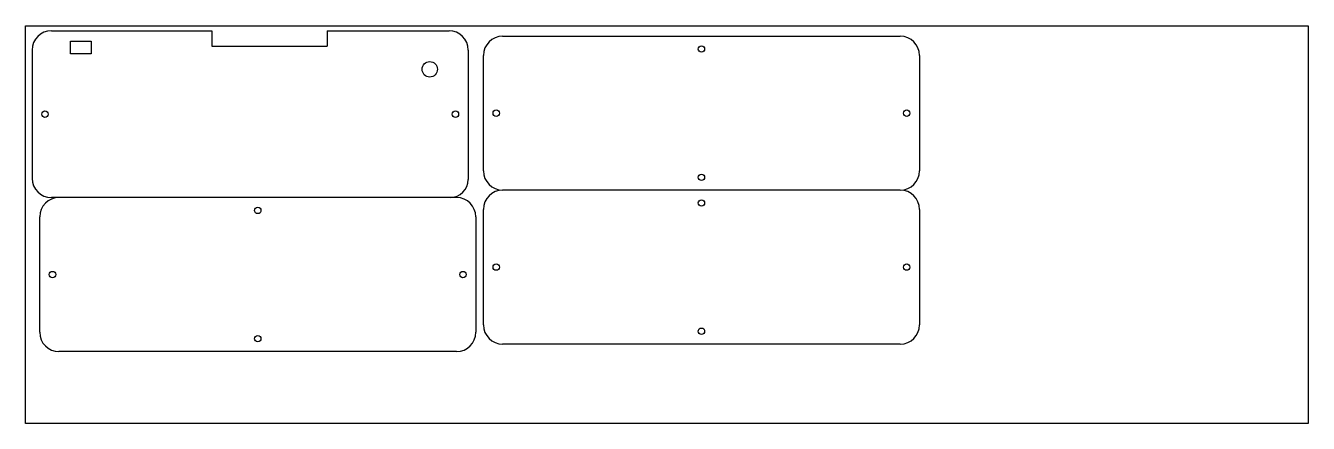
# Model space of a CAD drawing. Header units: millimetres. Extents: x 1314 to 2314, y 66 to 376.
import ezdxf

# ---------------------------------------------------------------- set-up
doc = ezdxf.new("R2010")
doc.units = ezdxf.units.MM
doc.header["$MEASUREMENT"] = 0

msp = doc.modelspace()

# ---------------------------------------------------------------- linework, layer by layer
for p, q in [((1313.8, 66.4), (1313.8, 376.4)), ((1313.8, 376.4), (2313.8, 376.4)), ((1333.9, 372.4), (1458.9, 372.4)), ((1458.9, 372.4), (1458.9, 360.4)), ((1548.9, 372.4), (1643.9, 372.4)), ((1548.9, 372.4), (1548.9, 360.4)), ((2313.8, 376.4), (2313.8, 66.4)), ((1348.9, 364.4), (1364.9, 364.4)), ((1348.9, 354.4), (1348.9, 364.4)), ((1364.9, 364.4), (1364.9, 354.4)), ((1458.9, 360.4), (1548.9, 360.4)), ((1685.7, 368.2), (1995.7, 368.2)), ((1318.9, 357.4), (1318.9, 257.4)), ((1364.9, 354.4), (1348.9, 354.4)), ((1658.9, 357.4), (1658.9, 256.6)), ((1670.7, 263.2), (1670.7, 353.2)), ((2010.7, 353.2), (2010.7, 263.2)), ((1649.8, 242.4), (1333.9, 242.4)), ((1995.7, 248.2), (1685.7, 248.2)), ((1670.7, 143.2), (1670.7, 233.2)), ((2010.7, 233.2), (2010.7, 143.2)), ((1324.8, 137.4), (1324.8, 227.4)), ((1664.8, 227.4), (1664.8, 137.4)), ((1649.8, 122.4), (1339.8, 122.4)), ((1995.7, 128.2), (1685.7, 128.2)), ((2313.8, 66.4), (1313.8, 66.4))]:
    msp.add_line(p, q)
for centre, radius in [((1840.7, 358.2), 2.5), ((1628.9, 342.4), 6), ((1680.7, 308.2), 2.5), ((2000.7, 308.2), 2.5), ((1328.9, 307.4), 2.5), ((1648.9, 307.4), 2.5), ((1840.7, 258.2), 2.5), ((1840.7, 238.2), 2.5), ((1494.8, 232.4), 2.5), ((1680.7, 188.2), 2.5), ((2000.7, 188.2), 2.5), ((1334.8, 182.4), 2.5), ((1654.8, 182.4), 2.5), ((1840.7, 138.2), 2.5), ((1494.8, 132.4), 2.5)]:
    msp.add_circle(centre, radius)
for centre, radius, start, end in [((1333.9, 357.4), 15, 90, 180), ((1643.9, 357.4), 15, 0, 90), ((1685.7, 353.2), 15, 90, 180), ((1995.7, 353.2), 15, 0, 90), ((1685.7, 263.2), 15, 180, 270), ((1995.7, 263.2), 15, 270, 360), ((1333.9, 257.4), 15, 180, 270), ((1644.7, 256.6), 14.2, 270, 360), ((1339.8, 227.4), 15, 90, 180), ((1649.8, 227.4), 15, 0, 90), ((1685.7, 233.2), 15, 90, 180), ((1995.7, 233.2), 15, 0, 90), ((1685.7, 143.2), 15, 180, 270), ((1995.7, 143.2), 15, 270, 360), ((1339.8, 137.4), 15, 180, 270), ((1649.8, 137.4), 15, 270, 360)]:
    msp.add_arc(centre, radius, start, end)

doc.saveas('drawing.dxf')
